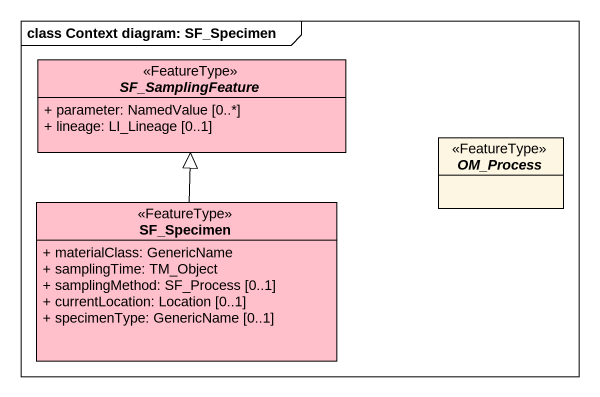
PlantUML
@startuml
mainframe class Context diagram: SF_Specimen
hide circle
hide empty members
skinparam classAttributeIconSize 0
abstract class SF_SamplingFeature <<FeatureType>> #FFC0CB {
  + parameter: NamedValue [0..*]
  + lineage: LI_Lineage [0..1]
}
abstract class OM_Process <<FeatureType>>
class SF_Specimen <<FeatureType>> #FFC0CB {
  + materialClass: GenericName
  + samplingTime: TM_Object
  + samplingMethod: SF_Process [0..1]
  + currentLocation: Location [0..1]
  + specimenType: GenericName [0..1]
}
SF_Specimen -up-|> SF_SamplingFeature
@enduml
